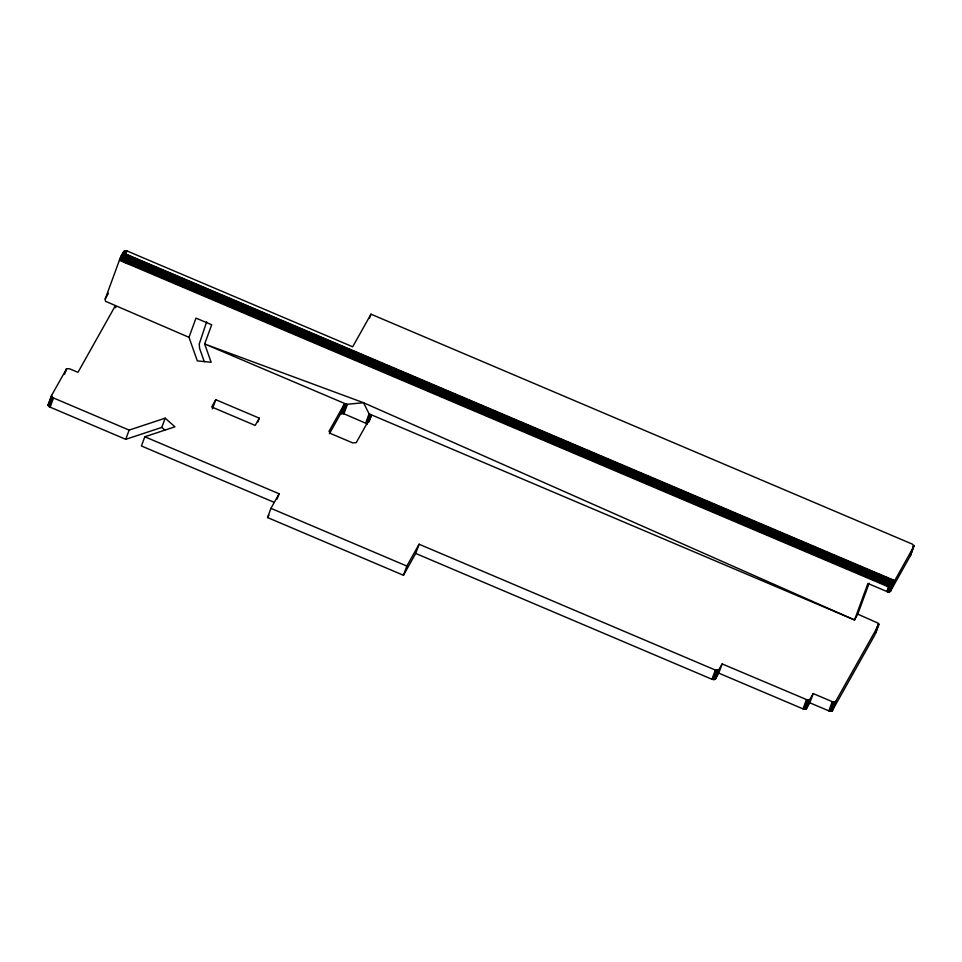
<?xml version="1.0" encoding="UTF-8"?>
<svg xmlns="http://www.w3.org/2000/svg" width="962" height="962" viewBox="0 0 962 962"><rect width="100%" height="100%" fill="white"/><g stroke="black" fill="none" stroke-linecap="round" stroke-linejoin="round"><path stroke-width="1.44" d="M274.35 502.429L141.438 445.983L144.817 436.76L279.1 493.783L270.935 508.333L267.544 517.556L403.451 575.276L415.704 553.451L711.976 679.268L715.259 679.256L718.782 673.147L803.667 709.15L806.324 708.922L809.836 702.813L828.871 710.882L832.154 710.882L874.759 635.1L877.14 626.875M913.9 546.139L910.401 555.711L890.463 591.245L886.928 591.546L888.623 586.928L893.253 583.261L913.792 546.488L912.469 544.179L370.983 314.177L352.681 346.789L127.08 250.986L124.146 251.25L119.408 260.257L105.183 299.074L105.543 301.31L188.973 337.313L197.33 360.906L211.147 362.265L204.665 343.975L211.7 324.771L196.007 318.109L188.973 337.313M888.191 591.907L889.838 586.231L884.09 583.357L119.901 258.97L127.453 262.891L883.801 584.09L889.225 586.604L887.553 591.762L889.838 586.231L883.801 584.09L886.339 578.258L894.179 581.481L886.615 577.717L124.856 254.052L120.839 256.878L884.715 581.818L891.666 584.92L889.369 591.907L892.255 584.403L885.052 581.048L120.839 256.878L123.773 251.647L121.308 256.277L128.704 259.836L127.742 262.157L120.178 258.273L891.065 585.389L888.804 591.955L891.666 584.92L884.391 582.599L890.451 585.834L888.191 591.907L891.065 585.389M144.817 436.76L174.928 426.803L165.199 418.169L161.82 427.393L125.745 439.321L49.531 406.902L48.1 404.942L50.421 400.661M115.212 305.988L77.982 372.33L69.204 368.65L66.546 368.879L51.599 395.37L51.683 396.524L53.499 397.979L129.124 430.098L165.199 418.169M329.401 433.742L340.416 414.093L343.326 413.576L346.705 404.353L204.665 343.975L363.516 402.717L369.083 413.804L371.091 416.065L356.277 442.604L352.741 442.917L331 433.682L328.992 431.421L344.047 404.581L363.516 402.717L854.533 619.961L857.791 614.141L869.119 583.261M875.805 632.768L878.835 624.482L878.342 623.268L857.791 614.141M910.401 555.711L913.708 545.334M48.1 404.942L51.599 395.37M48.124 405.339L51.503 396.116M48.292 405.748L51.683 396.524M48.593 406.156L51.984 396.933M49.014 406.553L52.393 397.33M49.531 406.902L52.91 397.679M50.12 407.203L53.499 397.979M65.332 371.801L66.294 369.167M64.61 374.146L66.546 368.879M122.511 254.87L123.521 252.14L120.466 257.563L128.054 261.399M125.745 439.321L129.124 430.098M206.638 321.897L199.23 344.011L199.603 348.412L204.269 361.628M212.398 408.91L215.777 399.687L259.271 418.157L257.816 422.114M277.164 499.05L279.1 493.783M369.54 318.121L370.983 314.177M340.416 414.093L344.047 404.581M341.041 413.576L344.42 404.353M341.522 413.444L344.901 404.22M342.087 413.395L345.466 404.172M342.7 413.444L346.079 404.22M370.178 414.454L366.799 423.677L343.951 413.792L347.33 404.569M365.704 423.027L369.083 413.804M366.281 423.328L369.661 414.105L854.533 619.961L867.904 583.465L886.928 591.546L889.225 586.604M367.219 424.074L370.598 414.838M368.482 421.849L370.899 415.259M368.65 422.258L371.067 415.668M369.167 421.332L371.091 416.065M403.451 575.276L406.83 566.053L419.083 544.227L715.355 670.045L718.638 670.033L722.161 663.924L807.683 700.059L809.703 699.699L813.215 693.578L832.25 701.659L835.533 701.659L878.727 624.831M415.704 553.451L419.083 544.227M711.976 679.268L715.355 670.045M712.601 679.485L715.981 670.261M713.239 679.629L716.618 670.394M713.852 679.665L717.231 670.442M714.405 679.617L717.784 670.394M714.886 679.485L718.265 670.261M715.259 679.256L718.638 670.033M715.512 678.968L718.891 669.744M718.782 673.147L722.161 663.924M803.042 708.934L806.421 699.699M803.667 709.15L807.046 699.927M804.292 709.283L807.683 700.059M804.905 709.331L808.296 700.108M805.471 709.283L808.85 700.059M805.952 709.15L809.331 699.915M806.324 708.922L809.956 699.398M809.836 702.813L813.215 693.578M828.871 710.882L832.25 701.659M829.497 711.11L832.876 701.887M830.122 711.243L833.501 702.019M830.735 711.291L834.114 702.068M831.3 711.243L834.679 702.019M831.781 711.098L835.16 701.875M832.154 710.882L835.533 701.659M832.395 710.581L835.786 701.358M886.038 578.883L893.914 582.034L129.99 257.058L124.242 254.269L126.455 250.781L124.856 254.052L130.279 256.517L129.69 257.672L122.414 255.279L125.204 250.769L123.016 254.882L886.038 578.883L893.626 582.635L890.463 591.245L893.253 583.261L885.713 579.557L129.377 258.357L122.414 255.279L124.639 250.95L121.837 255.736L893.253 583.261L890.223 591.546L892.784 583.85L885.389 580.29M875.576 633.441L878.643 623.677L875.937 630.495M910.497 554.966L913.876 545.743M115.608 307.744L115.933 306.962M123.016 254.882L125.818 250.709L124.242 254.269L130.279 256.517M128.704 259.836L129.377 258.357L121.837 255.736L124.146 251.25L121.308 256.277L129.04 259.079M105.183 299.074L108.453 293.254M215.777 399.687L211.7 406.962L255.183 425.432L259.271 418.157M267.544 517.556L268.915 515.139M129.69 257.672L123.629 254.545L125.818 250.709M124.856 254.052L127.08 250.986L125.445 253.896L894.66 580.567M135.546 265.464L119.637 259.632L127.176 263.564M884.715 581.818L892.255 584.403L889.838 591.762L892.784 583.85L885.052 581.048M343.326 413.576L343.951 413.792M878.823 574.398L894.432 580.988L886.615 577.717M120.466 257.563L128.379 260.618M884.09 583.357L890.451 585.834M885.713 579.557L893.626 582.635M123.629 254.545L129.99 257.058M119.408 260.257L888.623 586.928L883.801 584.09M270.935 508.333L406.83 566.053M161.82 427.393L165.055 430.279"/></g></svg>
